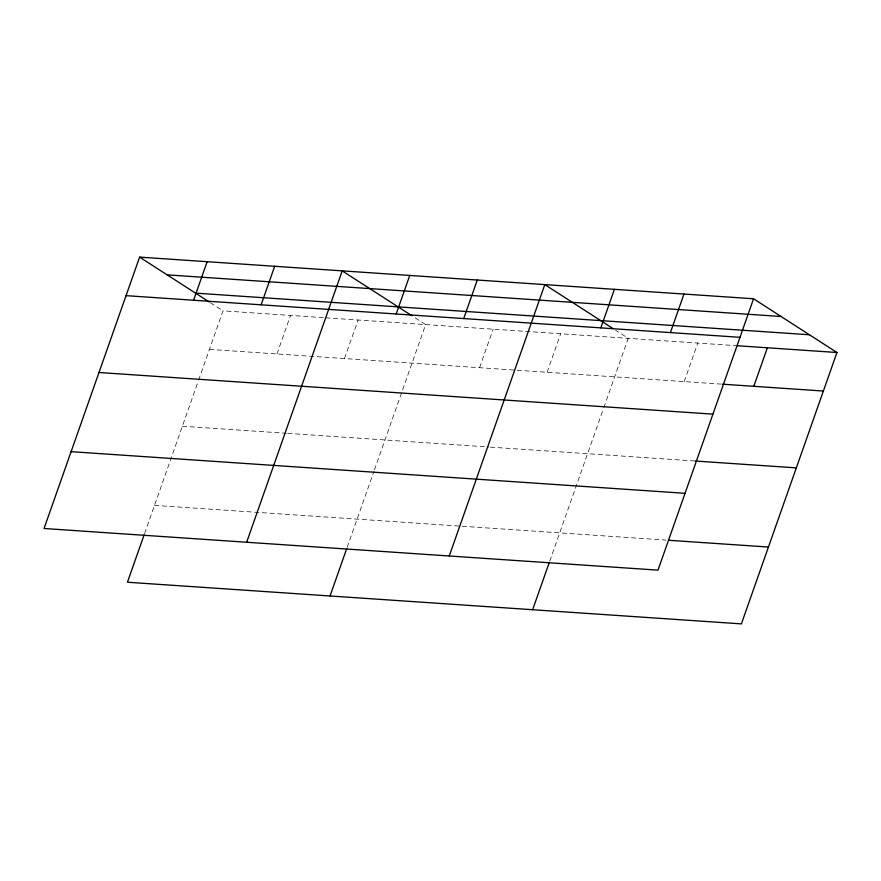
<?xml version="1.0" encoding="UTF-8"?>
<svg xmlns="http://www.w3.org/2000/svg" width="881" height="881" viewBox="0 0 881 881"><rect width="100%" height="100%" fill="white"/><g stroke="black" fill="none" stroke-linecap="round" stroke-linejoin="round"><path stroke-width="0.66" stroke-dasharray="4.41 3.3" d="M144.583 533.567L198.17 381.396M198.61 380.118L223.014 310.85L324.307 317.722M276.975 353.964L290.543 315.431M344.504 358.545L358.082 320.012M347.18 547.31L374.007 471.115M374.469 469.815L425.611 324.593L414.147 317.204M479.572 367.707L493.14 329.175M547.101 372.289L560.679 333.756M549.777 561.054L603.364 408.894M603.815 407.606L628.208 338.337L615.599 330.21M684.218 381.594L697.785 343.061M325.662 317.81L735.987 345.649M209.436 349.383L721.054 384.094M182.378 426.228L286.38 433.276M287.735 433.375L488.977 447.019M490.332 447.119L695.362 461.027M154.505 505.386L666.113 540.097M210.394 302.723L223.014 310.85"/><path stroke-width="1.32" d="M753.563 298.769L139.616 257.12L44.05 528.501L657.986 570.15L753.563 298.769L836.95 352.499L741.384 623.88L127.437 582.231L144.132 534.844M193.578 300.234L207.156 261.701M261.117 304.815L274.685 266.282M246.647 542.244L342.213 270.863L411.845 315.728M396.186 313.988L409.753 275.445M330.045 595.974L346.729 548.588M463.714 318.57L477.282 280.026M449.255 555.988L544.821 284.607L613.308 328.734M600.831 327.864L614.398 289.331M532.642 609.718L549.326 562.331M670.408 332.589L683.975 294.056M753.795 386.319L767.373 347.775M167.137 274.85L781.073 316.499M195.494 293.12L809.43 334.769M126.049 295.653L739.985 337.313M737.353 345.737L836.95 352.499M722.42 384.182L823.383 391.032M98.991 372.498L712.927 414.147M695.362 461.027L796.325 467.877M71.108 451.667L685.044 493.316M668.844 540.284L768.441 547.046M139.616 257.12L209.249 301.985"/></g></svg>
